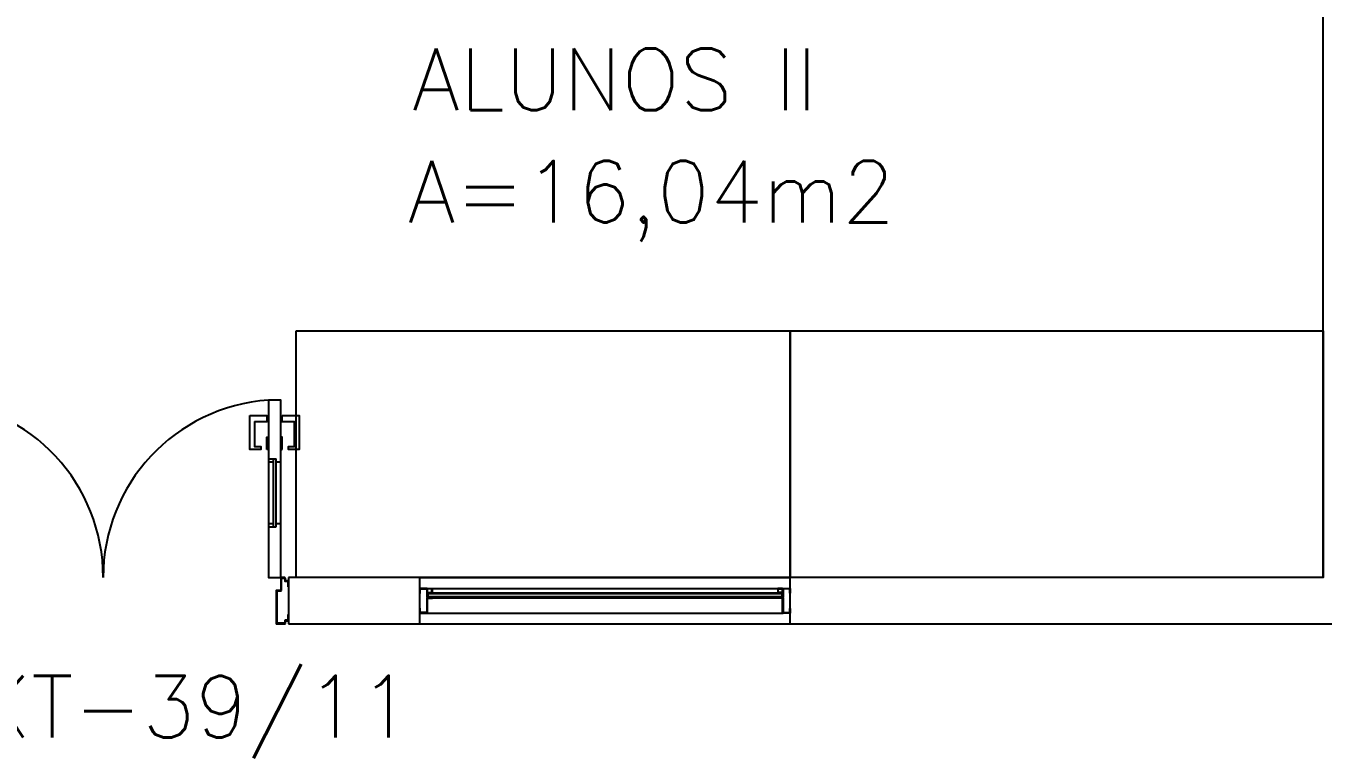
# Model space of a CAD drawing. Header units: millimetres. Extents: x 2128 to 2646, y 1972 to 2207.
# Drawn here: x 2417.161 to 2421.361, y 2138.931 to 2141.303 of the extents above; entities that cross this region are included whole.
import ezdxf

# ---------------------------------------------------------------- set-up
doc = ezdxf.new("R2010")
doc.units = ezdxf.units.MM
for name, color, linetype in [('AR-ALV', 2, 'Continuous'), ('AR-BANCADAS', 1, 'Continuous'), ('AR-ESQ', 1, 'Continuous'), ('AR-PEITORIL', 1, 'Continuous'), ('AR-PORTA', 1, 'Continuous'), ('BC- VISTA', 1, 'Continuous'), ('DT-ESQ-BAGUETE-C', 1, 'Continuous'), ('DT-ESQ-BAGUETE-V', 1, 'Continuous'), ('DT-ESQ-CHAPA DOBRADA-V', 1, 'Continuous'), ('DT-ESQ-MARCO-V', 1, 'Continuous'), ('DT-ESQ-PERFIL U-C', 2, 'Continuous'), ('DT-ESQ-VIDRO-C', 2, 'Continuous'), ('DT-TXTMOD', 1, 'Continuous'), ('ENDEREÇO', 2, 'Continuous'), ('maçaneta', 1, 'Continuous'), ('mov', 1, 'Continuous'), ('PM-PERFIL U-C', 2, 'Continuous'), ('PM-VIDRO', 2, 'Continuous'), ('pm1', 2, 'Continuous'), ('pm2', 2, 'Continuous'), ('TEXTO', 2, 'Continuous'), ('Área', 2, 'Continuous')]:
    doc.layers.add(name, color=color, linetype=linetype)
doc.styles.add('S10', font='simplex.shx', dxfattribs={"height": 0.1})
doc.styles.add('UNB-100', font='simplex.shx', dxfattribs={"height": 0.2})
doc.styles.add('UNB1-100', font='simplex.shx', dxfattribs={"height": 0.2})

# ---------------------------------------------------------------- blocks, each defined once
blk = doc.blocks.new('EF05-P')
at = {"layer": 'DT-ESQ-BAGUETE-C', "ltscale": 0.1}
for points in [[(0.039, -0.05), (0.0255, -0.05), (0.0255, -0.0485), (0.039, -0.0485), (0.039, -0.0365), (0.0255, -0.0365), (0.0255, -0.035), (0.039, -0.035, -0.414214), (0.0405, -0.0365), (0.0405, -0.0485, -0.414214)], [(1.161, -0.05), (1.1745, -0.05), (1.1745, -0.0485), (1.161, -0.0485), (1.161, -0.0365), (1.1745, -0.0365), (1.1745, -0.035), (1.161, -0.035, 0.414214), (1.1595, -0.0365), (1.1595, -0.0485, 0.414214)]]:
    blk.add_lwpolyline(points, format="xyb", close=True, dxfattribs=at)
at = {"layer": 'DT-ESQ-BAGUETE-V', "ltscale": 0.1}
blk.add_line((1.161, -0.05), (0.039, -0.05), dxfattribs=at)
at = {"layer": 'DT-ESQ-CHAPA DOBRADA-V', "ltscale": 0.1}
blk.add_line((1.16, -0.067), (0.04, -0.067), dxfattribs=at)
at = {"layer": 'DT-ESQ-MARCO-V', "ltscale": 0.1}
for p, q in [((0.0235, -0.035), (1.1765, -0.035)), ((0.0235, -0.115), (1.1765, -0.115))]:
    blk.add_line(p, q, dxfattribs=at)
at = {"layer": 'DT-ESQ-PERFIL U-C', "ltscale": 0.1}
for points in [[(0.025, -0.0655), (0.025, -0.0655, 0.414214), (0.0235, -0.067), (0.0235, -0.1135), (0.0015, -0.1135), (0.0015, -0.1), (0, -0.1), (0, -0.1135, 0.414214), (0.0015, -0.115), (0.0235, -0.115, 0.414214), (0.025, -0.1135), (0.025, -0.067), (0.04, -0.067, 1), (0.04, -0.064), (0.025, -0.064), (0.025, -0.0365, 0.414214), (0.0235, -0.035), (0.0015, -0.035, 0.414214), (0, -0.0365), (0, -0.05), (0.0015, -0.05), (0.0015, -0.0365), (0.0235, -0.0365), (0.0235, -0.064, 0.414214), (0.025, -0.0655), (0.04, -0.0655)], [(1.175, -0.0655), (1.175, -0.0655, -0.414214), (1.1765, -0.067), (1.1765, -0.1135), (1.1985, -0.1135), (1.1985, -0.1), (1.2, -0.1), (1.2, -0.1135, -0.414214), (1.1985, -0.115), (1.1765, -0.115, -0.414214), (1.175, -0.1135), (1.175, -0.067), (1.16, -0.067, -1), (1.16, -0.064), (1.175, -0.064), (1.175, -0.0365, -0.414214), (1.1765, -0.035), (1.1985, -0.035, -0.414214), (1.2, -0.0365), (1.2, -0.05), (1.1985, -0.05), (1.1985, -0.0365), (1.1765, -0.0365), (1.1765, -0.064, -0.414214), (1.175, -0.0655), (1.16, -0.0655)]]:
    blk.add_lwpolyline(points, format="xyb", dxfattribs=at)
at = {"layer": 'DT-ESQ-VIDRO-C', "ltscale": 0.1}
blk.add_lwpolyline([(0.027, -0.062), (0.027, -0.052), (1.173, -0.052), (1.173, -0.062)], close=True, dxfattribs=at)
at = {"layer": 'DT-TXTMOD', "ltscale": 0.1, "style": 'S10', "flags": 3}
blk.add_attdef('EF05', (0.05, 0), '', height=0.1, dxfattribs=at)
blk = doc.blocks.new('marco-d')
at = {"layer": 'PM-PERFIL U-C'}
for p, q in [((-0.0135, 0), (-0.0015, 0)), ((-0.025, -0.03), (-0.025, -0.0115)), ((-0.023, -0.03), (-0.025, -0.03)), ((-0.0235, -0.01), (-0.015, -0.01)), ((-0.0145, -0.012), (-0.023, -0.012)), ((-0.023, -0.012), (-0.023, -0.03)), ((-0.015, -0.01), (-0.015, -0.0015)), ((-0.002, -0.002), (-0.013, -0.002)), ((-0.013, -0.002), (-0.013, -0.0105)), ((-0.002, -0.0415), (-0.002, -0.002)), ((0, -0.0015), (0, -0.041)), ((0.0135, -0.041), (0, -0.041)), ((0.013, -0.043), (-0.0005, -0.043)), ((0.013, -0.043), (0.013, -0.148)), ((0.015, -0.0425), (0.015, -0.1485)), ((-0.025, -0.1385), (-0.025, -0.12)), ((-0.025, -0.12), (-0.023, -0.12)), ((-0.023, -0.12), (-0.023, -0.138)), ((-0.015, -0.14), (-0.0235, -0.14)), ((-0.023, -0.138), (-0.0145, -0.138)), ((-0.015, -0.1485), (-0.015, -0.14)), ((0.0135, -0.15), (-0.0135, -0.15)), ((-0.013, -0.1395), (-0.013, -0.148)), ((-0.013, -0.148), (0.013, -0.148))]:
    blk.add_line(p, q, dxfattribs=at)
for centre, start, end in [((-0.0135, -0.0015), 90, 180), ((-0.0015, -0.0015), 360, 90), ((-0.0235, -0.0115), 90, 180), ((-0.0145, -0.0105), 270, 0), ((-0.0005, -0.0415), 180, 270), ((0.0135, -0.0425), 0, 90), ((-0.0235, -0.1385), 180, 270), ((-0.0135, -0.1485), 180, 270), ((-0.0145, -0.1395), 0, 90), ((0.0135, -0.1485), 269.9386, 0)]:
    blk.add_arc(centre, 0.0015, start, end, dxfattribs=at)
blk = doc.blocks.new('marco-e')
at = {"layer": 'PM-PERFIL U-C'}
for p, q in [((-0.0135, -0.041), (0, -0.041)), ((0, -0.0015), (0, -0.041)), ((0.0135, 0), (0.0015, 0)), ((0.002, -0.0415), (0.002, -0.002)), ((0.002, -0.002), (0.013, -0.002)), ((0.013, -0.002), (0.013, -0.0105)), ((0.0145, -0.012), (0.023, -0.012)), ((0.015, -0.01), (0.015, -0.0015)), ((0.0235, -0.01), (0.015, -0.01)), ((0.023, -0.012), (0.023, -0.03)), ((0.023, -0.03), (0.025, -0.03)), ((0.025, -0.03), (0.025, -0.0115)), ((-0.015, -0.0425), (-0.015, -0.1485)), ((-0.013, -0.043), (0.0005, -0.043)), ((-0.013, -0.043), (-0.013, -0.148)), ((0.025, -0.12), (0.023, -0.12)), ((0.023, -0.12), (0.023, -0.138)), ((0.025, -0.1385), (0.025, -0.12)), ((-0.0135, -0.15), (0.0135, -0.15)), ((0.013, -0.148), (-0.013, -0.148)), ((0.013, -0.1395), (0.013, -0.148)), ((0.023, -0.138), (0.0145, -0.138)), ((0.015, -0.14), (0.0235, -0.14)), ((0.015, -0.1485), (0.015, -0.14))]:
    blk.add_line(p, q, dxfattribs=at)
for centre, start, end in [((-0.0135, -0.0425), 90, 180), ((0.0015, -0.0015), 90, 180), ((0.0005, -0.0415), 270, 0), ((0.0145, -0.0105), 180, 270), ((0.0135, -0.0015), 0, 90), ((0.0235, -0.0115), 0, 90), ((-0.0135, -0.1485), 180, 270.0614), ((0.0145, -0.1395), 90, 180), ((0.0135, -0.1485), 270, 0), ((0.0235, -0.1385), 270, 0)]:
    blk.add_arc(centre, 0.0015, start, end, dxfattribs=at)
blk = doc.blocks.new('PM6V')
at = {"layer": 'maçaneta'}
for points in [[(1.075, 0.675), (1.13, 0.675), (1.13, 0.655), (1.0915, 0.655, 0.414214), (1.09, 0.6535), (1.09, 0.575), (1.11, 0.575), (1.11, 0.565), (1.075, 0.565)], [(1.18, 0.675), (1.235, 0.675), (1.235, 0.565), (1.2, 0.565), (1.2, 0.575), (1.22, 0.575), (1.22, 0.6535, 0.414214), (1.2185, 0.655), (1.18, 0.655)]]:
    blk.add_lwpolyline(points, format="xyb", close=True, dxfattribs=at)
for points in [[(1.13, 0.565), (1.13, 0.605), (1.135, 0.605), (1.135, 0.565)], [(1.18, 0.565), (1.18, 0.605), (1.175, 0.605), (1.175, 0.565)]]:
    blk.add_lwpolyline(points, close=True, dxfattribs=at)
at = {"layer": 'mov'}
for centre, start, end in [((0.025, 0.1514), 359.8606, 86.0112), ((1.175, 0.1514), 93.9888, 180.1394)]:
    blk.add_arc(centre, 0.575, start, end, dxfattribs=at)
at = {"layer": 'PM-VIDRO'}
for p, q in [((0.04, 0.325), (0.04, 0.525)), ((0.05, 0.525), (0.05, 0.325)), ((1.15, 0.525), (1.15, 0.325)), ((1.16, 0.325), (1.16, 0.525))]:
    blk.add_line(p, q, dxfattribs=at)
at = {"layer": 'pm1'}
for p, q in [((0.04, 0.525), (0.025, 0.525)), ((0.065, 0.535), (0.04, 0.535)), ((0.04, 0.525), (0.04, 0.535)), ((0.05, 0.535), (0.05, 0.525)), ((0.065, 0.525), (0.05, 0.525)), ((0.065, 0.535), (0.065, 0.525)), ((1.135, 0.535), (1.135, 0.525)), ((1.135, 0.535), (1.16, 0.535)), ((1.135, 0.525), (1.15, 0.525)), ((1.15, 0.535), (1.15, 0.525)), ((1.16, 0.525), (1.16, 0.535)), ((1.16, 0.525), (1.175, 0.525)), ((0.04, 0.325), (0.025, 0.325)), ((0.04, 0.315), (0.04, 0.325)), ((0.065, 0.315), (0.04, 0.315)), ((0.065, 0.325), (0.05, 0.325)), ((0.05, 0.325), (0.05, 0.315)), ((0.065, 0.325), (0.065, 0.315)), ((1.135, 0.325), (1.135, 0.315)), ((1.135, 0.325), (1.15, 0.325)), ((1.135, 0.315), (1.16, 0.315)), ((1.15, 0.325), (1.15, 0.315)), ((1.16, 0.315), (1.16, 0.325)), ((1.16, 0.325), (1.175, 0.325))]:
    blk.add_line(p, q, dxfattribs=at)
for points in [[(0.025, 0.525), (0.025, 0.725), (0.065, 0.725), (0.065, 0.525)], [(1.175, 0.525), (1.175, 0.725), (1.135, 0.725), (1.135, 0.525)], [(0.065, 0.325), (0.065, 0.15), (0.025, 0.15), (0.025, 0.325)], [(1.135, 0.325), (1.135, 0.15), (1.175, 0.15), (1.175, 0.325)]]:
    blk.add_lwpolyline(points, dxfattribs=at)
at = {"layer": 'pm2'}
for p, q in [((0.025, 0.325), (0.025, 0.525)), ((0.065, 0.525), (0.065, 0.325)), ((1.135, 0.525), (1.135, 0.325)), ((1.175, 0.325), (1.175, 0.525))]:
    blk.add_line(p, q, dxfattribs=at)
at = {"layer": 'pm1'}
for name, p in [('marco-d', (0.025, 0.15)), ('marco-e', (1.175, 0.15))]:
    blk.add_blockref(name, p, dxfattribs=at)
blk = doc.blocks.new('BCL04')
at = {"layer": 'BC- VISTA'}
blk.add_lwpolyline([(0.8, 0), (0.8, -1.725), (0, -1.725), (0, 0)], close=True, dxfattribs=at)
blk = doc.blocks.new('BCL03')
at = {"layer": 'BC- VISTA'}
blk.add_lwpolyline([(0.8, 0), (0.8, -1.6), (0, -1.6), (0, 0)], close=True, dxfattribs=at)

msp = doc.modelspace()

# ---------------------------------------------------------------- linework, layer by layer
at = {"layer": 'AR-ALV'}
for p, q in [((2421.3615, 2139.5151), (2421.3615, 2142.9651)), ((2418.0115, 2139.5154), (2418.0115, 2139.3654)), ((2418.4365, 2139.5154), (2418.0115, 2139.5154)), ((2418.4365, 2139.3654), (2418.4365, 2139.5154)), ((2421.3615, 2139.5154), (2419.6365, 2139.5154)), ((2419.6365, 2139.3654), (2419.6365, 2139.5154)), ((2418.0115, 2139.3654), (2418.4365, 2139.3654)), ((2419.6365, 2139.3654), (2423.4115, 2139.3654))]:
    msp.add_line(p, q, dxfattribs=at)
at = {"layer": 'AR-PEITORIL'}
for p, q in [((2418.4365, 2139.5154), (2419.6365, 2139.5154)), ((2418.4365, 2139.3654), (2419.6365, 2139.3654))]:
    msp.add_line(p, q, dxfattribs=at)

# ---------------------------------------------------------------- block references
at = {"layer": 'AR-BANCADAS', "rotation": 90}
for name, p in [('BCL03', (2418.0365, 2139.5154)), ('BCL04', (2419.6365, 2139.5154))]:
    msp.add_blockref(name, p, dxfattribs=at)
at = {"layer": 'AR-ESQ'}
msp.add_blockref('EF05-P', (2418.4365, 2139.5154), dxfattribs=at)
at = {"layer": 'AR-PORTA'}
msp.add_blockref('PM6V', (2416.8115, 2139.3654), dxfattribs=at)

# ---------------------------------------------------------------- texts
at = {"layer": 'ENDEREÇO', "style": 'UNB1-100'}
msp.add_text('KT-39/11', height=0.2, dxfattribs=at).set_placement((2416.9983, 2138.9974))
at = {"layer": 'TEXTO', "style": 'UNB-100'}
msp.add_text('ALUNOS II', height=0.2, dxfattribs=at).set_placement((2418.4125, 2141.0294))
at = {"layer": 'Área', "style": 'UNB-100'}
msp.add_text('A=16,04m2', height=0.2, dxfattribs=at).set_placement((2418.3985, 2140.6656))

doc.saveas('drawing.dxf')
